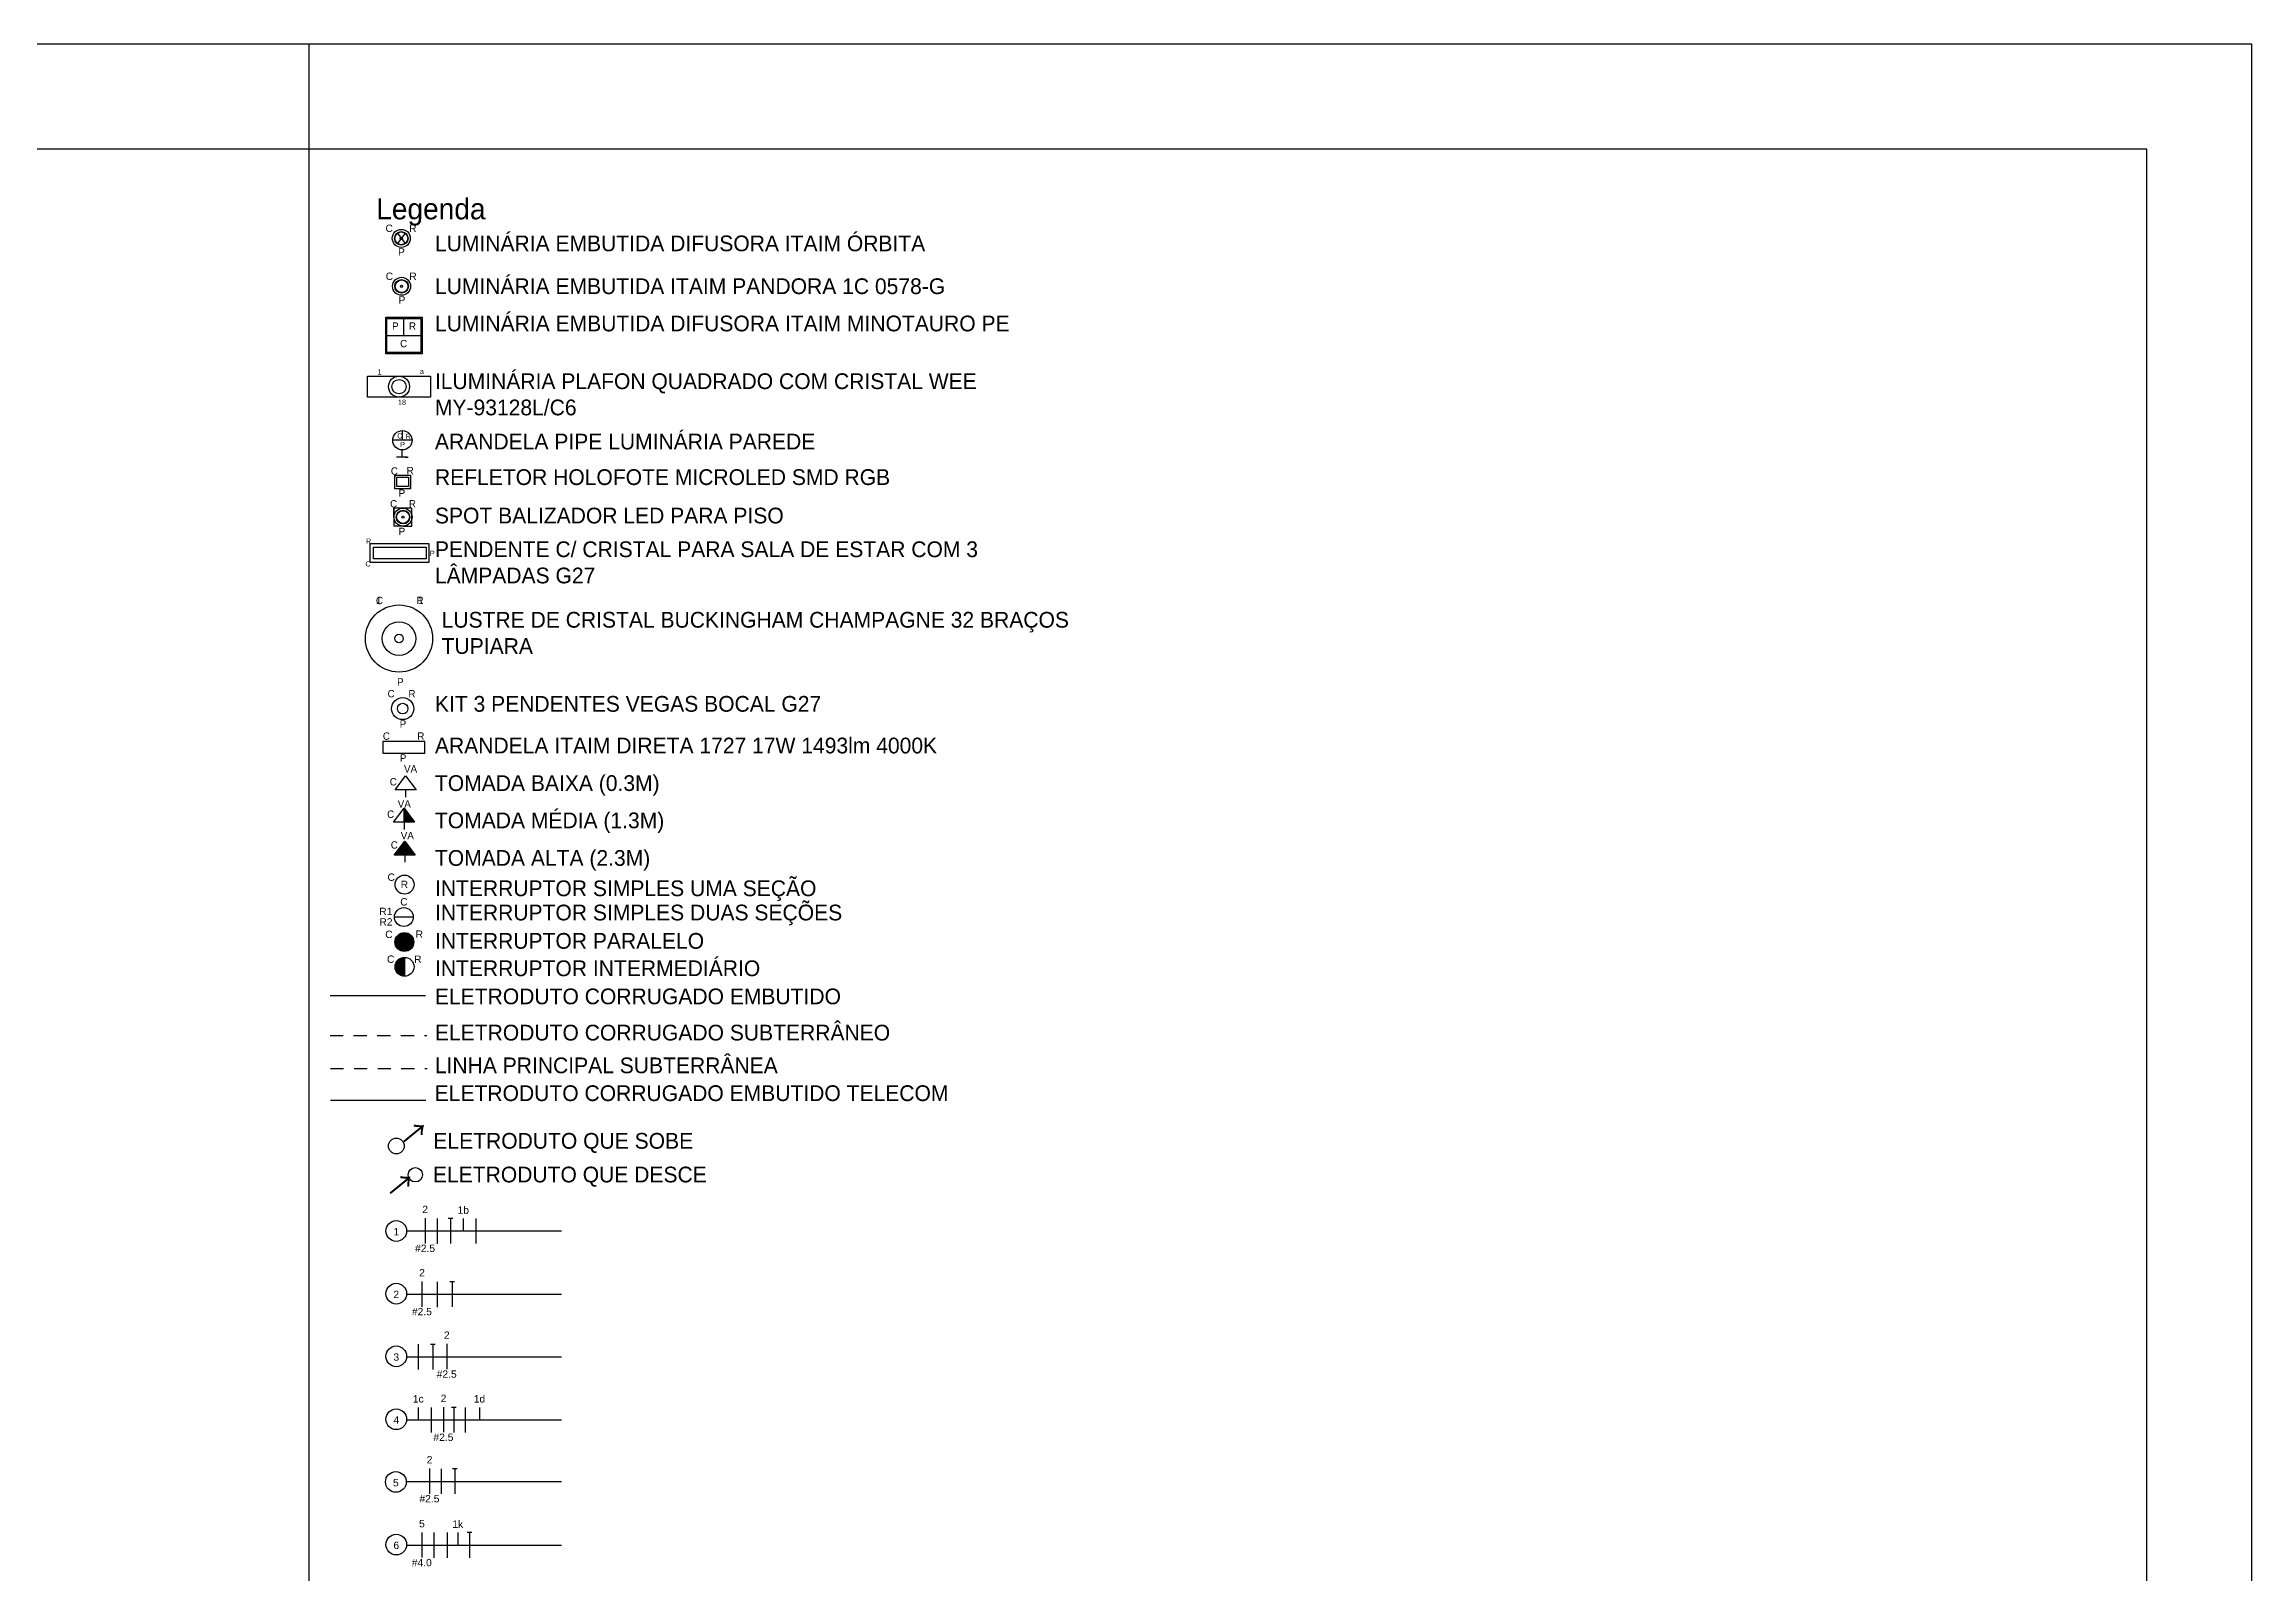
# Model space of a CAD drawing. Header units: metres. Extents: x 134.3 to 218.4, y -41.5 to 17.9.
# Drawn here: x 197.4 to 218.43, y 3.37 to 17.95 of the extents above; entities that cross this region are included whole.
import ezdxf
from ezdxf.enums import TextEntityAlignment as Align

# ---------------------------------------------------------------- set-up
doc = ezdxf.new("R2010")
doc.units = ezdxf.units.M
doc.header["$MEASUREMENT"] = 0
doc.linetypes.add('HIDDEN2', pattern=[0.1875, 0.125, -0.0625])
for name, color, linetype in [('A-TEXTO', 7, 'Continuous'), ('DIAGRAMA UNIFILAR', 6, 'Continuous'), ('ELETRICA', 2, 'Continuous'), ('ELETRODUTO', 4, 'Continuous'), ('FORMATO', 7, 'Continuous')]:
    doc.layers.add(name, color=color, linetype=linetype)
doc.styles.add('T1', font='arial.ttf')

# ---------------------------------------------------------------- blocks, each defined once
blk = doc.blocks.new('REFLETOR HOLOFOTE')
at = {"layer": 'ELETRICA'}
for p, q in [((-0.075, 0.13), (0.075, 0.13)), ((-0.075, 0), (-0.075, 0.13)), ((-0.075, 0.13), (-0.075, 0.11)), ((-0.075, 0), (-0.075, 0.02)), ((0.075, 0), (-0.075, 0)), ((-0.055, 0.11), (0.055, 0.11)), ((-0.055, 0.02), (-0.055, 0.11)), ((0.055, 0.02), (-0.055, 0.02)), ((0.055, 0.11), (0.055, 0.02)), ((0.075, 0.13), (0.075, 0)), ((0.075, 0.13), (0.075, 0.11)), ((0.075, 0), (0.075, 0.02))]:
    blk.add_line(p, q, dxfattribs=at)
blk.add_attdef('RETORNO', text='', height=0.07).set_placement((0.106, 0.137), align=Align.RIGHT)
blk.add_attdef('CIRCUITO', (-0.112, 0.133), '', height=0.07)
blk.add_attdef('POTENCIA', text='', height=0.07).set_placement((-0.006, -0.077), align=Align.CENTER)
blk = doc.blocks.new('SPOT BALIZADOR')
at = {"layer": 'ELETRICA'}
for p, q in [((0.085, 0.17), (-0.086, 0.17)), ((-0.086, 0.086), (-0.086, 0.17)), ((-0.086, 0.17), (-0.086, 0)), ((0.01, 0), (-0.086, 0)), ((0, 0), (0.085, 0)), ((0.085, 0), (0.085, 0.17))]:
    blk.add_line(p, q, dxfattribs=at)
for radius in [0.0857, 0.0651, 0.0605, 0.0106]:
    blk.add_circle((0, 0.086), radius, dxfattribs=at)
blk.add_attdef('RETORNO', text='', height=0.07).set_placement((0.123, 0.178), align=Align.RIGHT)
blk.add_attdef('CIRCUITO', (-0.123, 0.178), '', height=0.07)
blk.add_attdef('POTENCIA', text='', height=0.07).set_placement((-0.01, -0.085), align=Align.CENTER)
blk = doc.blocks.new('LUSTRE SALA DE JANTAR')
at = {"layer": 'ELETRICA'}
for radius in [0.32, 0.16, 0.041]:
    blk.add_circle((0, 0), radius, dxfattribs=at)
blk.add_attdef('RETORNO', text='', height=0.07, dxfattribs=at).set_placement((0.234, 0.328), align=Align.RIGHT)
blk.add_attdef('CIRCUITO', (-0.22, 0.328), '', height=0.07, dxfattribs=at)
blk.add_attdef('POTENCIA', text='', height=0.07, dxfattribs=at).set_placement((0.013, -0.448), align=Align.CENTER)
blk = doc.blocks.new('PENDENTE VEGAS')
at = {"layer": 'ELETRICA'}
for radius in [0.105, 0.0505]:
    blk.add_circle((0, 0), radius, dxfattribs=at)
blk.add_attdef('RETORNO', text='', height=0.07).set_placement((0.122, 0.106), align=Align.RIGHT)
blk.add_attdef('CIRCUITO', (-0.144, 0.107), '', height=0.07)
blk.add_attdef('POTENCIA', text='', height=0.07).set_placement((0.003, -0.181), align=Align.CENTER)
blk = doc.blocks.new('detalhe')
at = {"layer": 'DIAGRAMA UNIFILAR'}
blk.add_circle((0.099, 0), 0.0986, dxfattribs=at)
at = {"layer": 'DIAGRAMA UNIFILAR', "style": 'T1'}
blk.add_attdef('NUMERO', text='', height=0.07, dxfattribs=at).set_placement((0.099, -0.042), align=Align.CENTER)
blk = doc.blocks.new('CONDUTOR FASE')
at = {"layer": 'DIAGRAMA UNIFILAR'}
blk.add_line((0, 0.12), (0, -0.12), dxfattribs=at)
blk = doc.blocks.new('CONDUTOR TERRA')
at = {"layer": 'DIAGRAMA UNIFILAR'}
for p, q in [((0.0225, 0.12), (-0.0225, 0.12)), ((0, 0.12), (0, 0)), ((0, 0), (0, -0.12))]:
    blk.add_line(p, q, dxfattribs=at)
blk = doc.blocks.new('FASE CIRCUITO')
blk.add_line((-0.001, 0.122), (-0.001, -0.118))
at = {"style": 'T1'}
blk.add_attdef('SEÇÃO', text='', height=0.07, dxfattribs=at).set_placement((-0.001, -0.2), align=Align.CENTER)
at = {"layer": 'DIAGRAMA UNIFILAR', "style": 'T1'}
blk.add_attdef('CIRCUITO', text='', height=0.07, dxfattribs=at).set_placement((0, 0.171), align=Align.CENTER)
blk = doc.blocks.new('RETORNO LAMPADA')
at = {"layer": 'DIAGRAMA UNIFILAR'}
blk.add_line((0, 0.12), (0, 0), dxfattribs=at)
at = {"layer": 'DIAGRAMA UNIFILAR', "style": 'T1'}
blk.add_attdef('RETORNO', text='', height=0.07, dxfattribs=at).set_placement((0, 0.166), align=Align.CENTER)
blk = doc.blocks.new('ELETRODUTO QUE SOBE')
at = {"layer": 'ELETRICA'}
blk.add_circle((-0.248, -0.181), 0.075, dxfattribs=at)
at = {"layer": 'ELETRICA', "insert": (-0.248, -0.073, 0.284), "char_height": 0.2, "attachment_point": 1, "rotation": 39.1863}
blk.add_mtext_dynamic_manual_height_columns('{\\fSimSun|b0|i0|c134|p2;→}', width=0.10557, gutter_width=0.35, heights=[0], dxfattribs=at)
blk = doc.blocks.new('ELETRODUTO QUE DESCE')
at = {"layer": 'ELETRICA'}
blk.add_circle((-0.05, -0.046), 0.0683, dxfattribs=at)
at = {"layer": 'ELETRICA', "insert": (-0.359, -0.155, 0.284), "char_height": 0.2, "attachment_point": 1, "rotation": 39.1863}
blk.add_mtext_dynamic_manual_height_columns('{\\fSimSun|b0|i0|c134|p2;→}', width=0.15117, gutter_width=0.35, heights=[0.107], dxfattribs=at)
blk = doc.blocks.new('FOLHA A1')
at = {"layer": 'FORMATO', "color": 252, "linetype": 'Continuous'}
blk.add_line((-185, 584), (-185, 594), dxfattribs=at)
at = {"layer": 'FORMATO', "color": 2}
blk.add_lwpolyline([(-841, 594), (-841, 0), (0, 0), (0, 594)], close=True, dxfattribs=at)
at = {"layer": 'FORMATO', "color": 6}
blk.add_lwpolyline([(-816, 10), (-10, 10), (-10, 584), (-816, 584)], close=True, dxfattribs=at)
blk = doc.blocks.new('A$C81f97a29')
at = {"layer": 'ELETRICA'}
blk.add_lwpolyline([(0, 0.273), (0.6, 0.273), (0.6, 0.073), (0, 0.073), (0, 0.273)], dxfattribs=at)
for radius in [0.1, 0.0685]:
    blk.add_circle((0.3, 0.173), radius, dxfattribs=at)
at = {"layer": 'ELETRICA', "char_height": 0.05, "attachment_point": 1}
for s, width, insert in [('1', 0.01514, (0.095, 0.337)), ('a', 0.02871, (0.498, 0.344)), ('18', 0.01514, (0.29, 0.05))]:
    blk.add_mtext_dynamic_manual_height_columns(s, width=width, gutter_width=1.25, heights=[0], dxfattribs=dict(at, insert=insert))
blk = doc.blocks.new('MINOTAURO PE')
at = {"layer": 'ELETRICA'}
for p, q in [((-0.171, -0.173), (-0.171, 0.176)), ((-0.171, 0.176), (0.176, 0.176)), ((-0.162, -0.162), (-0.162, 0.162)), ((-0.162, 0.162), (0.162, 0.162)), ((-0.162, 0), (0.162, 0)), ((0, 0), (0, 0.162)), ((0.162, 0.162), (0.162, 0.002)), ((0.162, 0.002), (0.162, -0.162)), ((0.176, 0.176), (0.176, -0.173)), ((0.176, -0.173), (-0.171, -0.173)), ((0.162, -0.162), (-0.162, -0.162))]:
    blk.add_line(p, q, dxfattribs=at)
for p in [(-0.081, 0.056), (-0.002, -0.112)]:
    blk.add_attdef('POTENCIA', text='', height=0.07).set_placement(p, align=Align.CENTER)
blk.add_attdef('RETORNO', text='', height=0.07).set_placement((0.083, 0.091), align=Align.MIDDLE)
blk = doc.blocks.new('PANDORA 1C')
at = {"layer": 'ELETRICA'}
for radius in [0.0857, 0.0651, 0.0605, 0.0106]:
    blk.add_circle((0, 0), radius, dxfattribs=at)
at = {"style": 'T1'}
blk.add_attdef('CIRCUITO', text='', height=0.07, dxfattribs=at).set_placement((-0.08, 0.061), align=Align.RIGHT)
blk.add_attdef('RETORNO', (0.074, 0.06), '', height=0.07, dxfattribs=at)
blk.add_attdef('POTENCIA', text='', height=0.07, dxfattribs=at).set_placement((0.004, -0.165), align=Align.CENTER)
blk = doc.blocks.new('ORBITA')
at = {"layer": 'ELETRICA'}
for p, q in [((0.036, 0.049), (-0.036, -0.049)), ((-0.035, 0.049), (0.035, -0.049))]:
    blk.add_line(p, q, dxfattribs=at)
for radius in [0.0857, 0.0651, 0.0605, 0.0106]:
    blk.add_circle((0, 0), radius, dxfattribs=at)
at = {"style": 'T1'}
blk.add_attdef('CIRCUITO', text='', height=0.07, dxfattribs=at).set_placement((-0.08, 0.061), align=Align.RIGHT)
blk.add_attdef('RETORNO', (0.074, 0.06), '', height=0.07, dxfattribs=at)
blk.add_attdef('POTENCIA', text='', height=0.07, dxfattribs=at).set_placement((0.001, -0.164), align=Align.CENTER)
blk = doc.blocks.new('ARANDELA ITAIM DIRETA')
at = {"layer": 'ELETRICA'}
for p, q in [((0.2, 0.11), (-0.2, 0.11)), ((-0.2, 0.11), (-0.2, 0)), ((-0.2, 0), (0.2, 0)), ((0.2, 0), (0.2, 0.11))]:
    blk.add_line(p, q, dxfattribs=at)
blk.add_attdef('RETORNO', text='', height=0.07).set_placement((0.197, 0.128), align=Align.RIGHT)
blk.add_attdef('CIRCUITO', (-0.199, 0.128), '', height=0.07)
blk.add_attdef('POTENCIA', text='', height=0.07).set_placement((-0.006, -0.081), align=Align.CENTER)
blk = doc.blocks.new('TOMADA BAIXA')
at = {"layer": 'ELETRICA', "color": 3}
for p, q in [((-0.1, 0.068), (0, 0.202)), ((0.1, 0.068), (-0.1, 0.068)), ((0, 0.202), (0.1, 0.068)), ((0, 0.068), (0, 0))]:
    blk.add_line(p, q, dxfattribs=at)
at = {"color": 3}
blk.add_attdef('POTENCIA', text='', height=0.07, dxfattribs=at).set_placement((0.047, 0.234), align=Align.CENTER)
blk.add_attdef('CIRCUITO', text='', height=0.07, dxfattribs=at).set_placement((-0.084, 0.111), align=Align.RIGHT)
blk = doc.blocks.new('TOMADA MEDIA')
at = {"layer": 'ELETRICA'}
blk.add_hatch(color=3, dxfattribs=at).paths.add_polyline_path([(0.1, 0.068), (0, 0.202), (0, 0.201), (0, 0.068)])
at = {"layer": 'ELETRICA', "color": 3}
for p, q in [((-0.1, 0.068), (0, 0.202)), ((0.1, 0.068), (-0.1, 0.068)), ((0, 0.202), (0.1, 0.068)), ((0, 0.068), (0, 0.202)), ((0, 0.068), (0, 0))]:
    blk.add_line(p, q, dxfattribs=at)
at = {"color": 3}
blk.add_attdef('POTENCIA', text='', height=0.07, dxfattribs=at).set_placement((0.001, 0.208), align=Align.CENTER)
blk.add_attdef('CIRCUITO', text='', height=0.07, dxfattribs=at).set_placement((-0.095, 0.11), align=Align.RIGHT)
blk = doc.blocks.new('TOMADA ALTA')
at = {"layer": 'ELETRICA'}
h = blk.add_hatch(color=3, dxfattribs=at)
h.paths.add_polyline_path([(0.012, 0.068), (0.1, 0.068), (0.012, 0.185)])
h.paths.add_polyline_path([(-0.012, 0.068), (0.012, 0.068), (0.012, 0.185), (0.001, 0.2, -0.005851), (-0.001, 0.2), (-0.012, 0.184)])
h.paths.add_polyline_path([(-0.1, 0.068), (-0.012, 0.068), (-0.012, 0.184)])
at = {"layer": 'ELETRICA', "color": 3}
for p, q in [((-0.1, 0.068), (0, 0.202)), ((0.1, 0.068), (-0.1, 0.068)), ((0, 0.202), (0.1, 0.068)), ((0, 0.068), (0, 0))]:
    blk.add_line(p, q, dxfattribs=at)
at = {"color": 3}
blk.add_attdef('POTENCIA', text='', height=0.07, dxfattribs=at).set_placement((0.024, 0.219), align=Align.CENTER)
blk.add_attdef('CIRCUITO', text='', height=0.07, dxfattribs=at).set_placement((-0.066, 0.13), align=Align.RIGHT)
blk = doc.blocks.new('INTERRUPTOR SIMPLES UMA SEÇÃO')
at = {"layer": 'ELETRICA', "color": 3}
blk.add_circle((0.058, 0), 0.0904, dxfattribs=at)
at = {"layer": 'ELETRICA', "color": 3, "style": 'T1'}
blk.add_attdef('CIRCUITO', text='', height=0.07, dxfattribs=at).set_placement((-0.034, 0.036), align=Align.RIGHT)
blk.add_attdef('RETORNO', text='', height=0.07, dxfattribs=at).set_placement((0.056, -0.033), align=Align.CENTER)
blk = doc.blocks.new('INTERRUPTOR DUAS SEÇÕES')
at = {"layer": 'ELETRICA', "color": 3}
blk.add_line((0.032, -0.013), (-0.148, -0.013), dxfattribs=at)
blk.add_circle((-0.058, -0.013), 0.09, dxfattribs=at)
at = {"layer": 'ELETRICA', "color": 3, "style": 'T1'}
for tag, p in [('RETORNO1', (-0.167, 0.006)), ('RETORNO2', (-0.166, -0.094))]:
    blk.add_attdef(tag, text='', height=0.07, dxfattribs=at).set_placement(p, align=Align.RIGHT)
blk.add_attdef('CIRCUITO', text='', height=0.07, dxfattribs=at).set_placement((-0.057, 0.132), align=Align.MIDDLE_CENTER)
blk = doc.blocks.new('INTERRUTOR PARALELO')
h = blk.add_hatch(color=3)
h.dxf.hatch_style = 1
h.paths.add_polyline_path([(-0.09, 0.058, 1), (0.09, 0.058, 1)])
at = {"layer": 'ELETRICA', "color": 3}
blk.add_circle((0, 0.058), 0.09, dxfattribs=at)
at = {"color": 3, "style": 'T1'}
blk.add_attdef('CIRCUITO', text='', height=0.07, dxfattribs=at).set_placement((-0.112, 0.096), align=Align.RIGHT)
blk.add_attdef('RETORNO', (0.107, 0.098), '', height=0.07, dxfattribs=at)
blk = doc.blocks.new('INTERRUPTOR INTERMEDIARIO')
at = {"layer": 'ELETRICA'}
h = blk.add_hatch(color=3, dxfattribs=at)
h.dxf.hatch_style = 1
h.paths.add_polyline_path([(0.005, 0.148, 0.414214), (-0.085, 0.058, 0.414214), (0.005, -0.032)])
at = {"layer": 'ELETRICA', "color": 3}
blk.add_line((0.005, 0.148), (0.005, -0.032), dxfattribs=at)
blk.add_circle((0.005, 0.058), 0.09, dxfattribs=at)
at = {"layer": 'ELETRICA', "color": 3, "style": 'T1'}
blk.add_attdef('CIRCUITO', text='', height=0.07, dxfattribs=at).set_placement((-0.092, 0.096), align=Align.RIGHT)
blk.add_attdef('RETORNO', (0.096, 0.095), '', height=0.07, dxfattribs=at)

msp = doc.modelspace()

# ---------------------------------------------------------------- linework, layer by layer
at = {"layer": 'A-TEXTO'}
for p, q in [((200.656, 14.998), (200.656, 15.348)), ((200.656, 15.348), (201.003, 15.348)), ((200.665, 15.009), (200.665, 15.333)), ((200.665, 15.333), (200.989, 15.333)), ((200.665, 15.171), (200.989, 15.171)), ((200.827, 15.171), (200.827, 15.333)), ((200.989, 15.333), (200.989, 15.173)), ((200.989, 15.173), (200.989, 15.009)), ((201.003, 15.348), (201.003, 14.998)), ((201.003, 14.998), (200.656, 14.998)), ((200.989, 15.009), (200.665, 15.009))]:
    msp.add_line(p, q, dxfattribs=at)
at = {"layer": 'DIAGRAMA UNIFILAR'}
for p, q in [((199.926, -40.452), (199.926, 16.948)), ((200.853, 6.641), (200.853, 6.641)), ((200.853, 6.641), (202.327, 6.641)), ((200.853, 6.038), (202.327, 6.038)), ((200.853, 5.441), (202.327, 5.443)), ((200.853, 4.841), (202.327, 4.841)), ((200.849, 4.256), (200.849, 4.256)), ((200.849, 4.256), (202.327, 4.256)), ((200.853, 3.658), (200.853, 3.658)), ((200.853, 3.647), (202.327, 3.647))]:
    msp.add_line(p, q, dxfattribs=at)
at = {"layer": 'ELETRICA'}
for p, q in [((200.905, 14.174), (200.721, 14.174)), ((200.813, 14.174), (200.815, 14.266)), ((200.858, 14.012), (200.756, 14.012)), ((200.808, 14.082), (200.808, 14.012)), ((200.84, 14.012), (200.868, 14.012)), ((200.507, 13.01, 2.5), (200.507, 13.192, 2.5)), ((200.507, 13.192, 2.5), (201.066, 13.192, 2.5)), ((200.539, 13.046, 2.5), (200.539, 13.156, 2.5)), ((200.539, 13.156, 2.5), (201.039, 13.156, 2.5)), ((201.039, 13.046, 2.5), (200.539, 13.046, 2.5)), ((201.039, 13.156, 2.5), (201.039, 13.046, 2.5)), ((201.066, 13.192, 2.5), (201.066, 13.01, 2.5)), ((201.066, 13.01, 2.5), (200.507, 13.01, 2.5))]:
    msp.add_line(p, q, dxfattribs=at)
msp.add_circle((200.813, 14.174), 0.0919, dxfattribs=at)
at = {"layer": 'ELETRODUTO'}
msp.add_line((200.124, 8.885), (201.034, 8.885), dxfattribs=at)
at = {"layer": 'ELETRODUTO', "linetype": 'HIDDEN2'}
msp.add_line((200.124, 8.503), (201.045, 8.503), dxfattribs=at)
at = {"layer": 'ELETRODUTO', "color": 3, "linetype": 'HIDDEN2'}
msp.add_line((200.128, 8.188), (201.048, 8.188), dxfattribs=at)
at = {"layer": 'ELETRODUTO', "color": 1}
msp.add_line((200.127, 7.886), (201.036, 7.886), dxfattribs=at)

# ---------------------------------------------------------------- block references
at = {"xscale": 0.1, "yscale": 0.1, "zscale": 0.1}
msp.add_blockref('FOLHA A1', (218.426, -41.452), dxfattribs=at)
at = {"layer": 'A-TEXTO'}
for name, p in [('A$C81f97a29', (200.481, 14.512)), ('REFLETOR HOLOFOTE', (200.815, 13.713)), ('SPOT BALIZADOR', (200.819, 13.356)), ('ELETRODUTO QUE SOBE', (201.003, 7.632)), ('ELETRODUTO QUE DESCE', (200.986, 7.223))]:
    msp.add_blockref(name, p, dxfattribs=at)
for name, p, values in [('LUSTRE SALA DE JANTAR', (200.781, 12.285), {'CIRCUITO': '1', 'RETORNO': '1', 'POTENCIA': 'P'}), ('TOMADA BAIXA', (200.844, 10.775), {'POTENCIA': 'VA', 'CIRCUITO': 'C'}), ('TOMADA MEDIA', (200.83, 10.467), {'POTENCIA': 'VA', 'CIRCUITO': 'C'}), ('TOMADA ALTA', (200.836, 10.154), {'POTENCIA': 'VA', 'CIRCUITO': 'C'}), ('INTERRUPTOR SIMPLES UMA SEÇÃO', (200.776, 9.941), {'RETORNO': 'R', 'CIRCUITO': 'C'}), ('INTERRUPTOR DUAS SEÇÕES', (200.885, 9.645), {'RETORNO1': 'R1', 'RETORNO2': 'R2', 'CIRCUITO': 'C'}), ('INTERRUTOR PARALELO', (200.832, 9.336), {'CIRCUITO': 'C', 'RETORNO': 'R'}), ('INTERRUPTOR INTERMEDIARIO', (200.829, 9.1), {'CIRCUITO': 'C', 'RETORNO': 'R'})]:
    msp.add_blockref(name, p, dxfattribs=at).add_auto_attribs(values)
at = {"layer": 'DIAGRAMA UNIFILAR'}
for name, p, values in [('detalhe', (200.656, 6.641), {'NUMERO': '1'}), ('FASE CIRCUITO', (201.03, 6.641), {'CIRCUITO': '2', 'SEÇÃO': '#2.5'}), ('RETORNO LAMPADA', (201.393, 6.639), {'RETORNO': '1b'}), ('detalhe', (200.656, 6.044), {'NUMERO': '2'}), ('FASE CIRCUITO', (201, 6.038), {'CIRCUITO': '2', 'SEÇÃO': '#2.5'}), ('FASE CIRCUITO', (201.236, 5.443), {'CIRCUITO': '2', 'SEÇÃO': '#2.5'}), ('detalhe', (200.656, 5.447), {'NUMERO': '3'}), ('RETORNO LAMPADA', (200.964, 4.841), {'RETORNO': '1c'}), ('FASE CIRCUITO', (201.205, 4.841), {'CIRCUITO': '2', 'SEÇÃO': '#2.5'}), ('RETORNO LAMPADA', (201.547, 4.841), {'RETORNO': '1d'}), ('detalhe', (200.656, 4.847), {'NUMERO': '4'}), ('FASE CIRCUITO', (201.072, 4.256), {'CIRCUITO': '2', 'SEÇÃO': '#2.5'}), ('detalhe', (200.652, 4.25), {'NUMERO': '5'}), ('FASE CIRCUITO', (200.999, 3.647), {'CIRCUITO': '5', 'SEÇÃO': '#4.0'}), ('RETORNO LAMPADA', (201.34, 3.647), {'RETORNO': '1k'}), ('detalhe', (200.656, 3.653), {'NUMERO': '6'})]:
    msp.add_blockref(name, p, dxfattribs=at).add_auto_attribs(values)
for name, p in [('CONDUTOR FASE', (201.145, 6.639)), ('CONDUTOR TERRA', (201.271, 6.641)), ('CONDUTOR FASE', (201.511, 6.641)), ('CONDUTOR FASE', (201.143, 6.036, 0.284)), ('CONDUTOR TERRA', (201.288, 6.038)), ('CONDUTOR FASE', (200.964, 5.442)), ('CONDUTOR TERRA', (201.103, 5.441)), ('CONDUTOR FASE', (201.086, 4.841)), ('CONDUTOR TERRA', (201.303, 4.841)), ('CONDUTOR FASE', (201.411, 4.841)), ('CONDUTOR FASE', (201.181, 4.256)), ('CONDUTOR TERRA', (201.313, 4.256)), ('CONDUTOR FASE', (201.114, 3.647)), ('CONDUTOR FASE', (201.238, 3.647)), ('CONDUTOR TERRA', (201.453, 3.647))]:
    msp.add_blockref(name, p, dxfattribs=at)
at = {"layer": 'ELETRICA'}
for name, p in [('ORBITA', (200.803, 16.098)), ('PANDORA 1C', (200.805, 15.641)), ('REFLETOR HOLOFOTE', (200.815, 13.713)), ('SPOT BALIZADOR', (200.819, 13.356)), ('LUSTRE SALA DE JANTAR', (200.781, 12.285)), ('PENDENTE VEGAS', (200.816, 11.618)), ('ARANDELA ITAIM DIRETA', (200.826, 11.193))]:
    msp.add_blockref(name, p, dxfattribs=at).add_auto_attribs({'CIRCUITO': 'C', 'RETORNO': 'R', 'POTENCIA': 'P'})
ref = msp.add_blockref('MINOTAURO PE', (200.827, 15.171), dxfattribs=at)
ref.add_attrib('POTENCIA', 'P', dxfattribs={"layer": '0', "height": 0.07}).set_placement((200.746, 15.227), align=Align.CENTER)
ref.add_attrib('RETORNO', 'R', dxfattribs={"layer": '0', "height": 0.07}).set_placement((200.91, 15.262), align=Align.MIDDLE)
ref.add_attrib('POTENCIA', 'C', dxfattribs={"layer": '0', "height": 0.07}).set_placement((200.825, 15.06), align=Align.CENTER)

# ---------------------------------------------------------------- texts
at = {"layer": 'A-TEXTO', "linetype": 'HIDDEN2', "attachment_point": 1}
for s, width, insert, char_height in [('Legenda', 1.60261, (200.564, 16.479, 2.5), 0.2), ('REFLETOR HOLOFOTE MICROLED SMD RGB ', 6.35621, (201.123, 13.898, 0.146), 0.15), ('SPOT BALIZADOR LED PARA PISO', 6.15035, (201.123, 13.532, 0.168), 0.15), ('PENDENTE C/ CRISTAL PARA SALA DE ESTAR COM 3 LÂMPADAS G27', 5.9374, (201.123, 13.211, 0.188), 0.15), ('LUSTRE DE CRISTAL BUCKINGHAM CHAMPAGNE 32 BRAÇOS TUPIARA', 6.1576, (201.187, 12.539), 0.15), ('KIT 3 PENDENTES VEGAS BOCAL G27', 6.2037, (201.123, 11.738, 0.278), 0.15), ('ARANDELA ITAIM DIRETA 1727 17W 1493lm 4000K', 6.2037, (201.123, 11.341, 0.613), 0.15), ('TOMADA BAIXA (0.3M)', 6.2037, (201.123, 10.983, 0.302), 0.15), ('TOMADA MÉDIA (1.3M)', 6.2037, (201.123, 10.628, 0.323), 0.15), ('TOMADA ALTA (2.3M)', 6.2037, (201.123, 10.27, 0.345), 0.15), ('INTERRUPTOR SIMPLES UMA SEÇÃO', 6.2037, (201.123, 9.981, 0.363), 0.15), ('INTERRUPTOR SIMPLES DUAS SEÇÕES', 6.2037, (201.123, 9.75, 0.377), 0.15), ('INTERRUPTOR PARALELO', 6.2037, (201.123, 9.48, 0.394), 0.15), ('INTERRUPTOR INTERMEDIÁRIO', 4.01909, (201.123, 9.219, 0.41), 0.15)]:
    msp.add_mtext_dynamic_manual_height_columns(s, width=width, gutter_width=1, heights=[0], dxfattribs=dict(at, insert=insert, char_height=char_height))
at = {"layer": 'A-TEXTO', "attachment_point": 1}
for s, width, gutter_width, heights, insert, char_height in [('LUMINÁRIA EMBUTIDA DIFUSORA ITAIM ÓRBITA ', 5.79978, 1, [0], (201.123, 16.125, 0.019), 0.15), ('LUMINÁRIA EMBUTIDA ITAIM PANDORA 1C 0578-G', 5.96785, 1, [0], (201.123, 15.717, 0.044), 0.15), ('{\\H0.75x;LUMINÁRIA EMBUTIDA DIFUSORA ITAIM MINOTAURO PE} ', 6.12679, 1, [0], (201.124, 15.362, 0.056), 0.2), ('ILUMINÁRIA PLAFON QUADRADO COM CRISTAL WEE MY-93128L/C6', 6.11558, 1, [0], (201.123, 14.812, 0.18), 0.15), ('ARANDELA PIPE LUMINÁRIA PAREDE', 5.20515, 1, [0], (201.123, 14.237, 0.125), 0.15), ('ELETRODUTO CORRUGADO EMBUTIDO', 5.85112, 1, [0], (201.123, 8.951, 0.426), 0.15), ('ELETRODUTO CORRUGADO SUBTERRÂNEO', 5.85112, 1, [0], (201.123, 8.606, 0.886), 0.15), ('LINHA PRINCIPAL SUBTERRÂNEA', 5.85112, 1, [0], (201.122, 8.294, 0.886), 0.15), ('ELETRODUTO CORRUGADO EMBUTIDO TELECOM', 5.85112, 1, [0], (201.121, 8.029, 0.886), 0.15), ('ELETRODUTO QUE SOBE', 4.7874, 0.35, [0.273], (201.108, 7.575), 0.15), ('ELETRODUTO QUE DESCE', 4.7874, 0.35, [0.273], (201.104, 7.254), 0.15)]:
    msp.add_mtext_dynamic_manual_height_columns(s, width=width, gutter_width=gutter_width, heights=heights, dxfattribs=dict(at, insert=insert, char_height=char_height))
at = {"layer": 'ELETRICA', "char_height": 0.05, "attachment_point": 1}
for s, width, insert in [('C', 0.01514, (200.764, 14.241)), ('P', 0.01514, (200.792, 14.159)), ('R', 0.03177, (200.844, 14.236)), ('P', 0.01514, (201.075, 13.123))]:
    msp.add_mtext_dynamic_manual_height_columns(s, width=width, gutter_width=1.25, heights=[0], dxfattribs=dict(at, insert=insert))
at = {"layer": 'ELETRICA', "char_height": 0.05, "attachment_point": 1, "rotation": 0.0001}
for s, width, insert in [('R', 0.02871, (200.466, 13.238)), ('C', 0.01514, (200.461, 13.022, 2.5))]:
    msp.add_mtext_dynamic_manual_height_columns(s, width=width, gutter_width=1.25, heights=[0], dxfattribs=dict(at, insert=insert))

doc.saveas('drawing.dxf')
